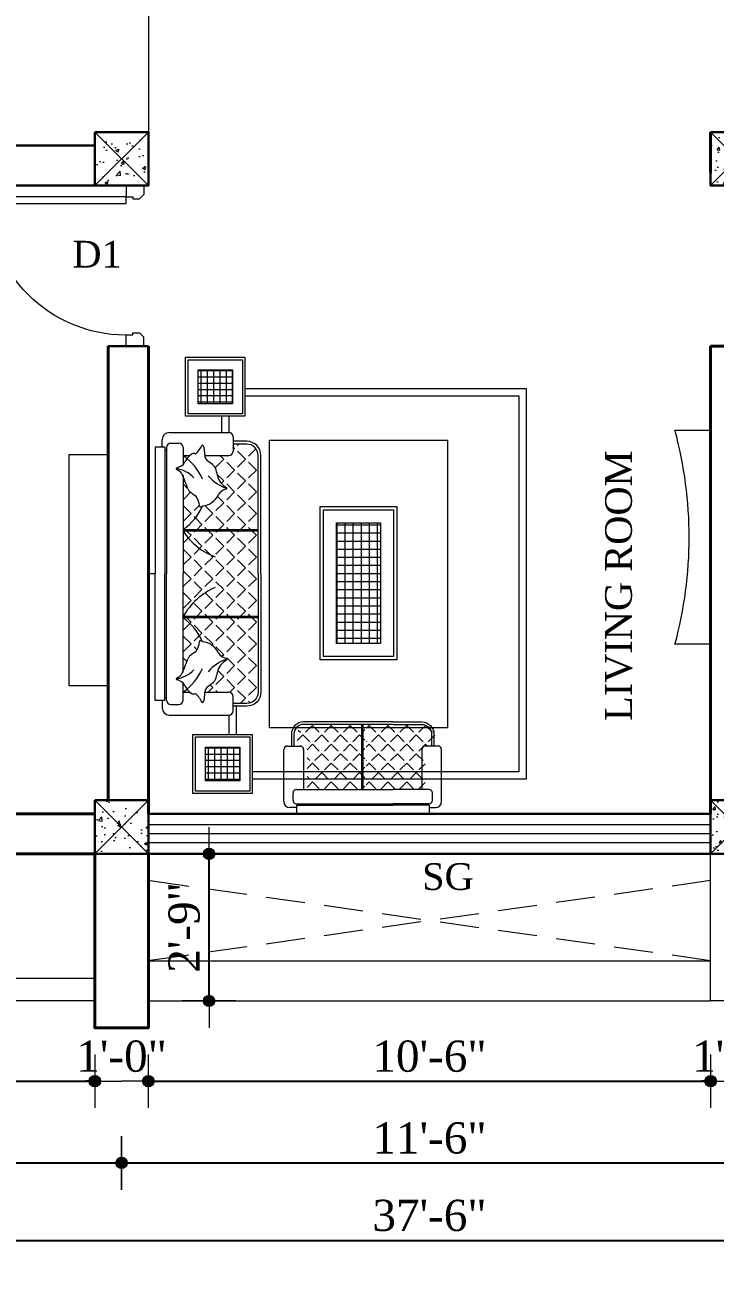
# Model space of a CAD drawing. Header units: inches. Extents: x 897 to 49934, y -34925 to -18564.
# Drawn here: x 17563.4 to 17718.1, y -23943.5 to -23664.9 of the extents above; entities that cross this region are included whole.
import ezdxf

# ---------------------------------------------------------------- set-up
doc = ezdxf.new("R2010")
doc.units = ezdxf.units.IN
doc.header["$LTSCALE"] = 35
doc.header["$MEASUREMENT"] = 0
doc.header["$PDMODE"] = 34
doc.linetypes.add('HIDDEN', pattern=[0.375, 0.25, -0.125])
for name, color, linetype, lineweight in [('SES- Door&Window', 21, 'Continuous', 15), ('SES-DIMENSION', 142, 'Continuous', 13), ('SES-Furniture', 45, 'Continuous', 5), ('SES-HACTH', 8, 'Continuous', 13), ('SES-REBARS', 1, 'Continuous', 40), ('SES-Staircase', 134, 'Continuous', 13), ('SES-TEXT', 3, 'Continuous', 20), ('SES-Wall Plan', 6, 'Continuous', 30)]:
    doc.layers.add(name, color=color, linetype=linetype, lineweight=lineweight)
doc.styles.add('7 INCH', font='times.ttf', dxfattribs={"height": 7})
doc.styles.add('SES-ARAIL', font='times.ttf', dxfattribs={"height": 6})
doc.dimstyles.new('7 INCH', dxfattribs={"dimscale": 0, "dimtxt": 7, "dimasz": 1, "dimexe": 2, "dimexo": 9, "dimgap": 2, "dimtad": 1, "dimdec": 0, "dimzin": 3, "dimdsep": 46, "dimlunit": 4, "dimtxsty": '7 INCH', "dimblk": 'DIM', "dimcen": 3, "dimdle": 3, "dimse1": 1, "dimse2": 1, "dimclrd": 256, "dimclre": 256, "dimclrt": 7, "dimadec": 1, "dimazin": 2, "dimtfac": 1, "dimtdec": 0, "dimtix": 1, "dimtofl": 0, "dimtmove": 2, "dimatfit": 3, "dimldrblk": 'ARW', "dimfxl": 2, "dimfrac": 2, "dimtolj": 2, "dimtzin": 0, "dimarcsym": 0})

# ---------------------------------------------------------------- blocks, each defined once
blk = doc.blocks.new('c11')
at = {"layer": 'SES-HACTH', "linetype": 'ByBlock'}
h = blk.add_hatch(dxfattribs=at)
h.set_pattern_fill('AR-CONC', color=256)
h.set_pattern_definition([(50, (-20422.33, 19414.4167), (7.1726018, -0.6275213), [0.75, -8.25]), (355, (-20422.33, 19414.417), (-1.3875133, 7.5219213), [0.6, -6.6]), (100.451444, (-20421.732, 19414.3644), (5.7850885, 6.8943999), [0.637402, -7.0114211]), (46.1842, (-20422.33, 19416.417), (10.6724133, -1.6551928), [1.125, -12.375]), (96.635635, (-20421.441, 19416.279), (9.3466195, 9.741186), [0.9561034, -10.5171376]), (351.184164, (-20422.33, 19416.417), (9.3466195, 9.741186), [0.9, -9.9]), (21, (-20421.33, 19415.9167), (5.9690705, -4.0261889), [0.75, -8.25]), (326, (-20421.33, 19415.917), (2.4331533, 7.2515005), [0.6, -6.6]), (71.451445, (-20420.8325, 19415.581), (8.4022238, 3.2253115), [0.6374019, -7.0114211]), (37.5, (-20422.33, 19414.4167), (0.12159855, 3.32893854), [0, -6.52, 0, -6.7, 0, -6.625]), (7.5, (-20422.33, 19414.4167), (2.63069537, 3.9441171), [0, -3.82, 0, -6.37, 0, -2.525]), (327.5, (-20424.56, 19414.4167), (5.33822436, -0.22554872), [0, -2.5, 0, -7.8, 0, -10.35]), (317.5, (-20425.56, 19414.4167), (5.8318617, 1.0010498), [0, -3.25, 0, -5.18, 0, -7.35])])
h.paths.add_polyline_path([(-6, 6), (-6, -6), (6, -6), (6, 6)])
for p, q in [((-6, 6), (6, -6)), ((6, 6), (-6, -6))]:
    blk.add_line(p, q, dxfattribs=at)
at = {"layer": 'SES-Wall Plan', "linetype": 'ByBlock'}
blk.add_lwpolyline([(-6, 6), (6, 6), (6, -6), (-6, -6)], close=True, dxfattribs=at)
blk = doc.blocks.new('DIM')
at = {"layer": 'SES-DIMENSION'}
h = blk.add_hatch(color=256, dxfattribs=at)
h.paths.add_polyline_path([(0, 1.28), (0, 0), (1.28, 0, 0.414214)])
h.paths.add_polyline_path([(1.28, 0), (0, 0), (0, -1.28, 0.414214)])
h.paths.add_polyline_path([(0, 0), (-1.28, 0, 0.414214), (0, -1.28)])
h.paths.add_polyline_path([(0, 1.28, 0.414214), (-1.28, 0), (0, 0)])
for p, q in [((0, 6), (0, -6)), ((-6, 0), (6, 0))]:
    blk.add_line(p, q, dxfattribs=at)
blk.add_circle((0, 0), 1.28, dxfattribs=at)
blk = doc.blocks.new('*D678')
at = {"layer": 'Defpoints', "color": 0, "linetype": 'ByBlock', "transparency": 16777216}
for p in [(17441.1, -23850.81), (17579.1, -23850.81), (17579.1, -23901.81)]:
    blk.add_point(p, dxfattribs=at)
at = {"layer": 'SES-Wall Plan', "linetype": 'ByBlock', "lineweight": -2, "transparency": 16777216}
blk.add_line((17442.1, -23901.81), (17578.1, -23901.81), dxfattribs=at)
at = {"layer": 'SES-Wall Plan', "linetype": 'ByBlock', "lineweight": -2, "transparency": 16777216, "rotation": 180}
blk.add_blockref('DIM', (17441.1, -23901.81), dxfattribs=at)
at = {"layer": 'SES-Wall Plan', "linetype": 'ByBlock', "lineweight": -2, "transparency": 16777216}
blk.add_blockref('DIM', (17579.1, -23901.81), dxfattribs=at)
at = {"layer": 'SES-Wall Plan', "color": 7, "linetype": 'ByBlock', "transparency": 16777216, "insert": (17510.1, -23896.24), "char_height": 7, "attachment_point": 5, "style": '7 INCH'}
blk.add_mtext('\\A2;11\'-6"', dxfattribs=at)
blk = doc.blocks.new('ARW')
at = {"layer": 'SES-DIMENSION'}
blk.add_lwpolyline([(10, 0, 0, 6, 0), (0, 0, 0, 0, 0), (10, 0, 0, 0, 0)], format="xyseb", dxfattribs=at)
blk = doc.blocks.new('*D679')
at = {"layer": 'Defpoints', "color": 0, "linetype": 'ByBlock', "transparency": 16777216}
for p in [(17579.1, -23850.81), (17591.1, -23850.81), (17591.1, -23901.81)]:
    blk.add_point(p, dxfattribs=at)
at = {"layer": 'SES-Wall Plan', "linetype": 'ByBlock', "lineweight": -2, "transparency": 16777216}
for p, q in [((17578.1, -23901.81), (17577.1, -23901.81)), ((17592.1, -23901.81), (17593.1, -23901.81))]:
    blk.add_line(p, q, dxfattribs=at)
blk.add_blockref('DIM', (17579.1, -23901.81), dxfattribs=at)
at = {"layer": 'SES-Wall Plan', "linetype": 'ByBlock', "lineweight": -2, "transparency": 16777216, "rotation": 180}
blk.add_blockref('DIM', (17591.1, -23901.81), dxfattribs=at)
at = {"layer": 'SES-Wall Plan', "color": 7, "linetype": 'ByBlock', "transparency": 16777216, "insert": (17585.1, -23896.24), "char_height": 7, "attachment_point": 5, "style": '7 INCH'}
blk.add_mtext('\\A2;1\'-0"', dxfattribs=at)
blk = doc.blocks.new('*D680')
at = {"layer": 'Defpoints', "color": 0, "linetype": 'ByBlock', "transparency": 16777216}
for p in [(17717.1, -23847.81), (17591.1, -23850.81), (17717.1, -23901.81)]:
    blk.add_point(p, dxfattribs=at)
at = {"layer": 'SES-Wall Plan', "linetype": 'ByBlock', "lineweight": -2, "transparency": 16777216}
blk.add_line((17592.1, -23901.81), (17716.1, -23901.81), dxfattribs=at)
at = {"layer": 'SES-Wall Plan', "linetype": 'ByBlock', "lineweight": -2, "transparency": 16777216, "rotation": 180}
blk.add_blockref('DIM', (17591.1, -23901.81), dxfattribs=at)
at = {"layer": 'SES-Wall Plan', "linetype": 'ByBlock', "lineweight": -2, "transparency": 16777216}
blk.add_blockref('DIM', (17717.1, -23901.81), dxfattribs=at)
at = {"layer": 'SES-Wall Plan', "color": 7, "linetype": 'ByBlock', "transparency": 16777216, "insert": (17654.1, -23896.24), "char_height": 7, "attachment_point": 5, "style": '7 INCH'}
blk.add_mtext('\\A2;10\'-6"', dxfattribs=at)
blk = doc.blocks.new('*D681')
at = {"layer": 'Defpoints', "color": 0, "linetype": 'ByBlock', "transparency": 16777216}
for p in [(17717.1, -23847.81), (17729.1, -23850.81), (17729.1, -23901.81)]:
    blk.add_point(p, dxfattribs=at)
at = {"layer": 'SES-Wall Plan', "linetype": 'ByBlock', "lineweight": -2, "transparency": 16777216}
for p, q in [((17716.1, -23901.81), (17715.1, -23901.81)), ((17730.1, -23901.81), (17731.1, -23901.81))]:
    blk.add_line(p, q, dxfattribs=at)
blk.add_blockref('DIM', (17717.1, -23901.81), dxfattribs=at)
at = {"layer": 'SES-Wall Plan', "linetype": 'ByBlock', "lineweight": -2, "transparency": 16777216, "rotation": 180}
blk.add_blockref('DIM', (17729.1, -23901.81), dxfattribs=at)
at = {"layer": 'SES-Wall Plan', "color": 7, "linetype": 'ByBlock', "transparency": 16777216, "insert": (17723.1, -23896.24), "char_height": 7, "attachment_point": 5, "style": '7 INCH'}
blk.add_mtext('\\A2;1\'-0"', dxfattribs=at)
blk = doc.blocks.new('*D684')
at = {"layer": 'Defpoints', "color": 0, "linetype": 'ByBlock', "transparency": 16777216}
for p in [(17435.1, -23850.81), (17585.1, -23850.81), (17585.1, -23920.14)]:
    blk.add_point(p, dxfattribs=at)
at = {"layer": 'SES-Wall Plan', "linetype": 'ByBlock', "lineweight": -2, "transparency": 16777216}
blk.add_line((17436.1, -23920.14), (17584.1, -23920.14), dxfattribs=at)
at = {"layer": 'SES-Wall Plan', "linetype": 'ByBlock', "lineweight": -2, "transparency": 16777216, "rotation": 180}
blk.add_blockref('DIM', (17435.1, -23920.14), dxfattribs=at)
at = {"layer": 'SES-Wall Plan', "linetype": 'ByBlock', "lineweight": -2, "transparency": 16777216}
blk.add_blockref('DIM', (17585.1, -23920.14), dxfattribs=at)
at = {"layer": 'SES-Wall Plan', "color": 7, "linetype": 'ByBlock', "transparency": 16777216, "insert": (17510.1, -23914.58), "char_height": 7, "attachment_point": 5, "style": '7 INCH'}
blk.add_mtext('\\A2;12\'-6"', dxfattribs=at)
blk = doc.blocks.new('*D685')
at = {"layer": 'Defpoints', "color": 0, "linetype": 'ByBlock', "transparency": 16777216}
for p in [(17585.1, -23850.81), (17723.1, -23850.81), (17723.1, -23920.14)]:
    blk.add_point(p, dxfattribs=at)
at = {"layer": 'SES-Wall Plan', "linetype": 'ByBlock', "lineweight": -2, "transparency": 16777216}
blk.add_line((17586.1, -23920.14), (17722.1, -23920.14), dxfattribs=at)
at = {"layer": 'SES-Wall Plan', "linetype": 'ByBlock', "lineweight": -2, "transparency": 16777216, "rotation": 180}
blk.add_blockref('DIM', (17585.1, -23920.14), dxfattribs=at)
at = {"layer": 'SES-Wall Plan', "linetype": 'ByBlock', "lineweight": -2, "transparency": 16777216}
blk.add_blockref('DIM', (17723.1, -23920.14), dxfattribs=at)
at = {"layer": 'SES-Wall Plan', "color": 7, "linetype": 'ByBlock', "transparency": 16777216, "insert": (17654.1, -23914.58), "char_height": 7, "attachment_point": 5, "style": '7 INCH'}
blk.add_mtext('\\A2;11\'-6"', dxfattribs=at)
blk = doc.blocks.new('*D686')
at = {"layer": 'Defpoints', "color": 0, "linetype": 'ByBlock', "transparency": 16777216}
for p in [(17723.1, -23850.81), (17873.1, -23850.81), (17873.1, -23920.14)]:
    blk.add_point(p, dxfattribs=at)
at = {"layer": 'SES-Wall Plan', "linetype": 'ByBlock', "lineweight": -2, "transparency": 16777216}
blk.add_line((17724.1, -23920.14), (17872.1, -23920.14), dxfattribs=at)
at = {"layer": 'SES-Wall Plan', "linetype": 'ByBlock', "lineweight": -2, "transparency": 16777216, "rotation": 180}
blk.add_blockref('DIM', (17723.1, -23920.14), dxfattribs=at)
at = {"layer": 'SES-Wall Plan', "linetype": 'ByBlock', "lineweight": -2, "transparency": 16777216}
blk.add_blockref('DIM', (17873.1, -23920.14), dxfattribs=at)
at = {"layer": 'SES-Wall Plan', "color": 7, "linetype": 'ByBlock', "transparency": 16777216, "insert": (17798.1, -23914.58), "char_height": 7, "attachment_point": 5, "style": '7 INCH'}
blk.add_mtext('\\A2;12\'-6"', dxfattribs=at)
blk = doc.blocks.new('*D687')
at = {"layer": 'Defpoints', "color": 0, "linetype": 'ByBlock', "transparency": 16777216}
for p in [(17429.1, -23850.81), (17879.1, -23850.81), (17879.1, -23937.52)]:
    blk.add_point(p, dxfattribs=at)
at = {"layer": 'SES-Wall Plan', "linetype": 'ByBlock', "lineweight": -2, "transparency": 16777216}
blk.add_line((17430.1, -23937.52), (17878.1, -23937.52), dxfattribs=at)
at = {"layer": 'SES-Wall Plan', "linetype": 'ByBlock', "lineweight": -2, "transparency": 16777216, "rotation": 180}
blk.add_blockref('DIM', (17429.1, -23937.52), dxfattribs=at)
at = {"layer": 'SES-Wall Plan', "linetype": 'ByBlock', "lineweight": -2, "transparency": 16777216}
blk.add_blockref('DIM', (17879.1, -23937.52), dxfattribs=at)
at = {"layer": 'SES-Wall Plan', "color": 7, "linetype": 'ByBlock', "transparency": 16777216, "insert": (17654.1, -23931.95), "char_height": 7, "attachment_point": 5, "style": '7 INCH'}
blk.add_mtext('\\A2;37\'-6"', dxfattribs=at)
blk = doc.blocks.new('*D715')
at = {"layer": 'Defpoints', "color": 0, "linetype": 'ByBlock', "transparency": 16777216}
for p in [(17591.1, -23850.81), (17604.7, -23850.81), (17591.1, -23883.81)]:
    blk.add_point(p, dxfattribs=at)
at = {"layer": 'SES-DIMENSION', "linetype": 'ByBlock', "lineweight": -2, "transparency": 16777216}
blk.add_line((17604.7, -23882.81), (17604.7, -23851.81), dxfattribs=at)
for p, rotation in [((17604.7, -23850.81), 90), ((17604.7, -23883.81), 270)]:
    blk.add_blockref('DIM', p, dxfattribs=dict(at, rotation=rotation))
at = {"layer": 'SES-DIMENSION', "color": 7, "linetype": 'ByBlock', "transparency": 16777216, "insert": (17599.13, -23867.31), "char_height": 7, "attachment_point": 5, "rotation": 90, "style": '7 INCH'}
blk.add_mtext('\\A2;2\'-9"', dxfattribs=at)
blk = doc.blocks.new('3ls')
at = {"layer": 'SES- Door&Window'}
for p, q in [((-36, -2.5), (-34, -2.5)), ((-34, -2.5), (-33, -3.5)), ((-2, -2.5), (-3, -3.5)), ((0, -2.5), (-2, -2.5)), ((-33.5, -6.5), (-33.5, -5)), ((-33.5, -5), (-33, -5)), ((-33, -5), (-33, -3.5)), ((-3, -5), (-3, -3.5)), ((-2.5, -5), (-3, -5)), ((-2.5, -6.5), (-2.5, -5)), ((-36, -6.5), (-33.5, -6.5)), ((0, -6.5), (-2.5, -6.5))]:
    blk.add_line(p, q, dxfattribs=at)
blk.add_lwpolyline([(-2.5, -6.5), (-2.5, -37.5), (-4, -37.5), (-4, -6.5)], close=True, dxfattribs=at)
blk.add_arc((-2.5, -6.5), 31.04, 177.2298, 267.2298, dxfattribs=at)
at = {"layer": 'SES-Wall Plan', "color": 6, "ltscale": 2}
for p, q in [((-36, -6.5), (-36, -1.5)), ((0, -6.5), (0, -1.5))]:
    blk.add_line(p, q, dxfattribs=at)
blk = doc.blocks.new('TB')
at = {"layer": 'SES-REBARS', "color": 6, "linetype": 'ByBlock'}
blk.add_line((18262.55, -19490.86), (18262.55, -19485.86), dxfattribs=at)
at = {"layer": 'SES-Wall Plan', "linetype": 'ByBlock'}
for p, q in [((18154.55, -19485.86), (18262.55, -19485.86)), ((18154.55, -19490.86), (18262.55, -19490.86)), ((18245.55, -19490.86), (18245.55, -19564.31)), ((18250.55, -19490.86), (18250.55, -19564.31))]:
    blk.add_line(p, q, dxfattribs=at)
at = {"layer": 'SES-HACTH', "ltscale": 2, "xscale": -1, "rotation": 180}
blk.add_blockref('3ls', (18298.55, -19492.36), dxfattribs=at)
at = {"layer": 'SES-HACTH', "ltscale": 2, "rotation": 180}
blk.add_blockref('3ls', (18157.55, -19574.81), dxfattribs=at)
at = {"layer": 'SES-TEXT', "char_height": 7, "width": 44.2055, "attachment_point": 9, "style": '7 INCH'}
for insert in [(18284.33, -19485.23), (18179.33, -19567.67)]:
    blk.add_mtext('D1', dxfattribs=dict(at, insert=insert))
blk = doc.blocks.new('*X22')
at = {"color": 0}
for p, q in [((1.4939, 2.3), (1.7646, 2.3)), ((1.5, 2.0278), (1.5, 2.3003)), ((1.55, 2.0278), (1.55, 2.3003)), ((1.6, 2.0278), (1.6, 2.3003)), ((1.65, 2.0278), (1.65, 2.3003)), ((1.7, 2.0278), (1.7, 2.3003)), ((1.75, 2.0278), (1.75, 2.3003)), ((1.4939, 2.25), (1.7646, 2.25)), ((1.4939, 2.2), (1.7646, 2.2)), ((1.4939, 2.15), (1.7646, 2.15)), ((1.4939, 2.1), (1.7646, 2.1)), ((1.4939, 2.05), (1.7646, 2.05))]:
    blk.add_line(p, q, dxfattribs=at)
blk = doc.blocks.new('*X24')
at = {"color": 0}
for p, q in [((-0.9306, 2.1751), (-0.8768, 2.1213)), ((-0.7778, 2.1779), (-0.8344, 2.1213)), ((-0.7778, 2.1779), (-0.7212, 2.1213)), ((-0.6223, 2.1779), (-0.6788, 2.1213)), ((-0.6223, 2.1779), (-0.5657, 2.1213)), ((-0.4667, 2.1779), (-0.5233, 2.1213)), ((-0.4667, 2.1779), (-0.4101, 2.1213)), ((-0.3511, 2.1379), (-0.3677, 2.1213)), ((-0.3111, 2.1779), (-0.3411, 2.1479)), ((-0.3111, 2.1779), (-0.2546, 2.1213)), ((-0.1556, 2.1779), (-0.2121, 2.1213)), ((-0.1556, 2.1779), (-0.099, 2.1213)), ((0, 2.1779), (-0.0566, 2.1213)), ((0, 2.1779), (0.0566, 2.1213)), ((0.1556, 2.1779), (0.099, 2.1213)), ((0.1556, 2.1779), (0.2121, 2.1213)), ((0.2701, 2.1369), (0.2546, 2.1213)), ((0.3111, 2.1779), (0.2801, 2.1469)), ((0.3111, 2.1779), (0.3677, 2.1213)), ((0.4667, 2.1779), (0.4101, 2.1213)), ((0.4667, 2.1779), (0.5233, 2.1213)), ((0.6223, 2.1779), (0.5657, 2.1213)), ((0.6223, 2.1779), (0.6788, 2.1213)), ((0.7778, 2.1779), (0.7212, 2.1213)), ((0.7778, 2.1779), (0.8344, 2.1213)), ((-0.9637, 2.0527), (-0.9546, 2.0435)), ((-0.8556, 2.1001), (-0.9122, 2.0435)), ((-0.8556, 2.1001), (-0.799, 2.0435)), ((-0.7, 2.1001), (-0.7566, 2.0435)), ((-0.7, 2.1001), (-0.6435, 2.0435)), ((-0.5445, 2.1001), (-0.601, 2.0435)), ((-0.5445, 2.1001), (-0.4879, 2.0435)), ((-0.3889, 2.1001), (-0.4455, 2.0435)), ((-0.3889, 2.1001), (-0.3511, 2.0623)), ((-0.3411, 2.0523), (-0.3323, 2.0435)), ((-0.2333, 2.1001), (-0.2899, 2.0435)), ((-0.2333, 2.1001), (-0.1768, 2.0435)), ((-0.0778, 2.1001), (-0.1344, 2.0435)), ((-0.0778, 2.1001), (-0.0212, 2.0435)), ((0.0778, 2.1001), (0.0212, 2.0435)), ((0.0778, 2.1001), (0.1344, 2.0435)), ((0.2333, 2.1001), (0.1768, 2.0435)), ((0.2333, 2.1001), (0.2701, 2.0633)), ((0.2801, 2.0533), (0.2899, 2.0435)), ((0.3889, 2.1001), (0.3323, 2.0435)), ((0.3889, 2.1001), (0.4455, 2.0435)), ((0.5445, 2.1001), (0.4879, 2.0435)), ((0.5445, 2.1001), (0.601, 2.0435)), ((0.7, 2.1001), (0.6435, 2.0435)), ((0.7, 2.1001), (0.7566, 2.0435)), ((0.8556, 2.1001), (0.799, 2.0435)), ((0.8556, 2.1001), (0.8927, 2.063)), ((0.8892, 2.1337), (0.8768, 2.1213)), ((-0.9334, 2.0223), (-0.9437, 2.012)), ((-0.9334, 2.0223), (-0.9231, 2.012)), ((-0.8832, 1.9721), (-0.8768, 1.9658)), ((-0.7778, 2.0223), (-0.8344, 1.9658)), ((-0.7778, 2.0223), (-0.7212, 1.9658)), ((-0.6223, 2.0223), (-0.6788, 1.9658)), ((-0.6223, 2.0223), (-0.5657, 1.9658)), ((-0.4667, 2.0223), (-0.5233, 1.9658)), ((-0.4667, 2.0223), (-0.4101, 1.9658)), ((-0.3511, 1.9823), (-0.3677, 1.9658)), ((-0.3111, 2.0223), (-0.3411, 1.9923)), ((-0.3111, 2.0223), (-0.2546, 1.9658)), ((-0.1556, 2.0223), (-0.2121, 1.9658)), ((-0.1556, 2.0223), (-0.099, 1.9658)), ((0, 2.0223), (-0.0566, 1.9658)), ((0, 2.0223), (0.0566, 1.9658)), ((0.1556, 2.0223), (0.099, 1.9658)), ((0.1556, 2.0223), (0.2121, 1.9658)), ((0.2701, 1.9813), (0.2546, 1.9658)), ((0.3111, 2.0223), (0.2801, 1.9913)), ((0.3111, 2.0223), (0.3677, 1.9658)), ((0.4667, 2.0223), (0.4101, 1.9658)), ((0.4667, 2.0223), (0.5233, 1.9658)), ((0.6223, 2.0223), (0.5657, 1.9658)), ((0.6223, 2.0223), (0.6788, 1.9658)), ((0.7778, 2.0223), (0.7212, 1.9658)), ((0.7778, 2.0223), (0.8126, 1.9875)), ((-0.8556, 1.9445), (-0.8832, 1.917)), ((-0.8556, 1.9445), (-0.799, 1.888)), ((-0.7, 1.9445), (-0.7458, 1.8988)), ((-0.7, 1.9445), (-0.6827, 1.9272)), ((-0.5445, 1.9445), (-0.5896, 1.8994)), ((-0.5445, 1.9445), (-0.4879, 1.888)), ((-0.3889, 1.9445), (-0.4455, 1.888)), ((-0.3889, 1.9445), (-0.3511, 1.9068)), ((-0.3411, 1.8968), (-0.3323, 1.888)), ((-0.2333, 1.9445), (-0.2899, 1.888)), ((-0.2333, 1.9445), (-0.1768, 1.888)), ((-0.0778, 1.9445), (-0.1344, 1.888)), ((-0.0778, 1.9445), (-0.0212, 1.888)), ((0.0778, 1.9445), (0.0212, 1.888)), ((0.0778, 1.9445), (0.1344, 1.888)), ((0.2333, 1.9445), (0.1768, 1.888)), ((0.2333, 1.9445), (0.2701, 1.9078)), ((0.2801, 1.8978), (0.2899, 1.888)), ((0.3889, 1.9445), (0.3323, 1.888)), ((0.3889, 1.9445), (0.4455, 1.888)), ((0.5445, 1.9445), (0.4879, 1.888)), ((0.5445, 1.9445), (0.5571, 1.9319)), ((0.7, 1.9445), (0.658, 1.9025)), ((0.7, 1.9445), (0.7566, 1.888)), ((0.8122, 1.9011), (0.799, 1.888)), ((-0.8832, 1.8166), (-0.8768, 1.8102)), ((-0.4667, 1.8668), (-0.5233, 1.8102)), ((-0.4667, 1.8668), (-0.4101, 1.8102)), ((-0.3889, 1.789), (-0.4362, 1.7417)), ((-0.3889, 1.789), (-0.3511, 1.7512)), ((-0.3511, 1.8267), (-0.3677, 1.8102)), ((-0.3111, 1.8668), (-0.3411, 1.8367)), ((-0.3111, 1.8668), (-0.2546, 1.8102)), ((-0.2333, 1.789), (-0.2899, 1.7324)), ((-0.2333, 1.789), (-0.1768, 1.7324)), ((-0.1556, 1.8668), (-0.2121, 1.8102)), ((-0.1556, 1.8668), (-0.099, 1.8102)), ((-0.0778, 1.789), (-0.1344, 1.7324)), ((-0.0778, 1.789), (-0.0212, 1.7324)), ((0, 1.8668), (-0.0566, 1.8102)), ((0, 1.8668), (0.0566, 1.8102)), ((0.0778, 1.789), (0.0212, 1.7324)), ((0.0778, 1.789), (0.1344, 1.7324)), ((0.1556, 1.8668), (0.099, 1.8102)), ((0.1556, 1.8668), (0.2121, 1.8102)), ((0.2333, 1.789), (0.1768, 1.7324)), ((0.2333, 1.789), (0.2701, 1.7522)), ((0.2701, 1.8258), (0.2546, 1.8102)), ((0.3111, 1.8668), (0.2801, 1.8358)), ((0.3111, 1.8668), (0.3677, 1.8102)), ((0.3889, 1.789), (0.3323, 1.7324)), ((0.3889, 1.789), (0.4075, 1.7704)), ((0.4667, 1.8668), (0.4101, 1.8102)), ((0.4667, 1.8668), (0.4749, 1.8585)), ((0.7778, 1.8668), (0.7588, 1.8477)), ((0.7778, 1.8668), (0.8122, 1.8324)), ((-0.6191, 1.708), (-0.5657, 1.6546)), ((-0.5807, 1.7527), (-0.6008, 1.7327)), ((-0.5257, 1.7702), (-0.4879, 1.7324)), ((-0.4667, 1.7112), (-0.5233, 1.6546)), ((-0.4667, 1.7112), (-0.4101, 1.6546)), ((-0.4362, 1.7417), (-0.4455, 1.7324)), ((-0.3411, 1.7412), (-0.3323, 1.7324)), ((-0.3111, 1.7112), (-0.3411, 1.6812)), ((-0.3111, 1.7112), (-0.2546, 1.6546)), ((-0.1556, 1.7112), (-0.2121, 1.6546)), ((-0.1556, 1.7112), (-0.099, 1.6546)), ((0, 1.7112), (-0.0566, 1.6546)), ((0, 1.7112), (0.0566, 1.6546)), ((0.1556, 1.7112), (0.099, 1.6546)), ((0.1556, 1.7112), (0.2121, 1.6546)), ((0.2801, 1.7422), (0.2899, 1.7324)), ((0.3111, 1.7112), (0.2801, 1.6802)), ((0.3111, 1.7112), (0.3204, 1.702)), ((0.3204, 1.702), (0.3677, 1.6546)), ((0.4075, 1.7704), (0.4455, 1.7324)), ((0.4667, 1.7112), (0.4101, 1.6546)), ((0.4667, 1.7112), (0.5233, 1.6546)), ((0.5088, 1.7533), (0.4879, 1.7324)), ((-0.7238, 1.6572), (-0.7212, 1.6546)), ((-0.6469, 1.6865), (-0.6788, 1.6546)), ((-0.3584, 1.664), (-0.3677, 1.6546)), ((-0.3511, 1.6712), (-0.3584, 1.664)), ((0.2701, 1.6702), (0.2546, 1.6546)), ((0.5921, 1.681), (0.5657, 1.6546))]:
    blk.add_line(p, q, dxfattribs=at)
blk = doc.blocks.new('*X25')
at = {"color": 0}
for p, q in [((1.519, 2.9), (2.264, 2.9)), ((1.519, 2.85), (2.264, 2.85)), ((1.55, 2.6319), (1.55, 2.9044)), ((1.6, 2.6319), (1.6, 2.9044)), ((1.65, 2.6319), (1.65, 2.9044)), ((1.7, 2.6319), (1.7, 2.9044)), ((1.75, 2.6319), (1.75, 2.9044)), ((1.8, 2.6319), (1.8, 2.9044)), ((1.85, 2.6319), (1.85, 2.9044)), ((1.9, 2.6319), (1.9, 2.9044)), ((1.95, 2.6319), (1.95, 2.9044)), ((2, 2.6319), (2, 2.9044)), ((2.05, 2.6319), (2.05, 2.9044)), ((2.1, 2.6319), (2.1, 2.9044)), ((2.15, 2.6319), (2.15, 2.9044)), ((2.2, 2.6319), (2.2, 2.9044)), ((2.25, 2.6319), (2.25, 2.9044)), ((1.519, 2.8), (2.264, 2.8)), ((1.519, 2.75), (2.264, 2.75)), ((1.519, 2.7), (2.264, 2.7)), ((1.519, 2.65), (2.264, 2.65))]:
    blk.add_line(p, q, dxfattribs=at)
blk = doc.blocks.new('*X23')
at = {"color": 0}
for p, q in [((-0.389, 3.811), (-0.433, 3.856)), ((-0.433, 3.767), (-0.41, 3.79)), ((-0.389, 3.811), (-0.332, 3.868)), ((-0.311, 3.734), (-0.368, 3.79)), ((-0.311, 3.734), (-0.255, 3.79)), ((-0.233, 3.811), (-0.29, 3.868)), ((-0.233, 3.811), (-0.177, 3.868)), ((-0.156, 3.734), (-0.212, 3.79)), ((-0.156, 3.734), (-0.099, 3.79)), ((-0.078, 3.811), (-0.134, 3.868)), ((-0.078, 3.811), (-0.021, 3.868)), ((0, 3.734), (-0.057, 3.79)), ((0.043, 3.846), (0.021, 3.868)), ((0.078, 3.811), (0.053, 3.836)), ((0.053, 3.787), (0.057, 3.79)), ((0.078, 3.811), (0.134, 3.868)), ((0.156, 3.734), (0.099, 3.79)), ((0.156, 3.734), (0.212, 3.79)), ((0.233, 3.811), (0.177, 3.868)), ((0.233, 3.811), (0.29, 3.868)), ((0.311, 3.734), (0.255, 3.79)), ((0.311, 3.734), (0.368, 3.79)), ((0.389, 3.811), (0.332, 3.868)), ((0.389, 3.811), (0.445, 3.868)), ((0.467, 3.734), (0.41, 3.79)), ((0.467, 3.734), (0.523, 3.79)), ((0.54, 3.816), (0.488, 3.868)), ((-0.389, 3.656), (-0.433, 3.7)), ((-0.389, 3.656), (-0.332, 3.712)), ((-0.233, 3.656), (-0.29, 3.712)), ((-0.233, 3.656), (-0.177, 3.712)), ((-0.078, 3.656), (-0.134, 3.712)), ((-0.078, 3.656), (-0.021, 3.712)), ((0, 3.734), (0.043, 3.777)), ((0.043, 3.69), (0.021, 3.712)), ((0.078, 3.656), (0.134, 3.712)), ((0.233, 3.656), (0.177, 3.712)), ((0.233, 3.656), (0.29, 3.712)), ((0.389, 3.656), (0.332, 3.712)), ((0.389, 3.656), (0.445, 3.712)), ((0.54, 3.661), (0.488, 3.712)), ((-0.433, 3.611), (-0.41, 3.635)), ((-0.311, 3.578), (-0.368, 3.635)), ((-0.311, 3.578), (-0.255, 3.635)), ((-0.156, 3.578), (-0.212, 3.635)), ((-0.156, 3.578), (-0.099, 3.635)), ((0, 3.578), (-0.057, 3.635)), ((0, 3.578), (0.043, 3.621)), ((0.078, 3.656), (0.053, 3.68)), ((0.053, 3.631), (0.057, 3.635)), ((0.156, 3.578), (0.099, 3.635)), ((0.156, 3.578), (0.212, 3.635)), ((0.311, 3.578), (0.255, 3.635)), ((0.311, 3.578), (0.368, 3.635)), ((0.467, 3.578), (0.41, 3.635)), ((0.467, 3.578), (0.523, 3.635)), ((-0.389, 3.5), (-0.433, 3.545)), ((-0.389, 3.5), (-0.332, 3.557)), ((-0.233, 3.5), (-0.29, 3.557)), ((-0.233, 3.5), (-0.177, 3.557)), ((-0.078, 3.5), (-0.134, 3.557)), ((-0.078, 3.5), (-0.021, 3.557)), ((0.043, 3.535), (0.021, 3.557)), ((0.078, 3.5), (0.053, 3.525)), ((0.078, 3.5), (0.134, 3.557)), ((0.233, 3.5), (0.177, 3.557)), ((0.233, 3.5), (0.29, 3.557)), ((0.389, 3.5), (0.332, 3.557)), ((0.389, 3.5), (0.445, 3.557)), ((0.544, 3.5), (0.488, 3.557)), ((0.544, 3.5), (0.561, 3.516)), ((-0.467, 3.422), (-0.514, 3.47)), ((-0.506, 3.383), (-0.488, 3.401)), ((-0.467, 3.422), (-0.41, 3.479)), ((-0.389, 3.345), (-0.445, 3.401)), ((-0.389, 3.345), (-0.332, 3.401)), ((-0.311, 3.422), (-0.368, 3.479)), ((-0.311, 3.422), (-0.255, 3.479)), ((-0.233, 3.345), (-0.29, 3.401)), ((-0.233, 3.345), (-0.177, 3.401)), ((-0.156, 3.422), (-0.212, 3.479)), ((-0.156, 3.422), (-0.099, 3.479)), ((-0.078, 3.345), (-0.134, 3.401)), ((-0.078, 3.345), (-0.021, 3.401)), ((0, 3.422), (-0.057, 3.479)), ((0, 3.422), (0.043, 3.466)), ((0.043, 3.379), (0.021, 3.401)), ((0.053, 3.476), (0.057, 3.479)), ((0.078, 3.345), (0.134, 3.401)), ((0.156, 3.422), (0.099, 3.479)), ((0.156, 3.422), (0.212, 3.479)), ((0.233, 3.345), (0.177, 3.401)), ((0.233, 3.345), (0.29, 3.401)), ((0.311, 3.422), (0.255, 3.479)), ((0.311, 3.422), (0.368, 3.479)), ((0.389, 3.345), (0.332, 3.401)), ((0.389, 3.345), (0.445, 3.401)), ((0.467, 3.422), (0.41, 3.479)), ((0.467, 3.422), (0.523, 3.479)), ((0.544, 3.345), (0.488, 3.401)), ((0.544, 3.345), (0.601, 3.401)), ((0.62, 3.425), (0.566, 3.479)), ((0.078, 3.345), (0.053, 3.369))]:
    blk.add_line(p, q, dxfattribs=at)
blk = doc.blocks.new('A$C1D4C06E2')
at = {"layer": 'SES-Furniture'}
for p, q in [((0.7084, 1.3604), (2.7731, 1.3604)), ((0.7084, 1.3064), (2.7191, 1.3064)), ((2.152, 1.3604), (2.7731, 1.3604)), ((2.152, 1.3064), (2.7191, 1.3064)), ((2.7191, 1.3064), (2.7191, -1.4552)), ((2.7731, 1.3604), (2.7721, -1.5092)), ((0.538, 1.0375), (0.538, 1.1568)), ((0.592, 1.0375), (0.592, 1.1568)), ((0.1526, 1.0375), (0.5914, 1.0375)), ((0.6222, 1.0067), (0.6222, 0.9005)), ((0.05, 0.931), (0.05, 0)), ((0.1218, 0.931), (0.05, 0.931)), ((0.1013, 0.931), (0.1013, 0.9862)), ((0.1218, 0.931), (0.1218, 0)), ((0.1327, 0.9287), (0.1327, 0)), ((0.1635, 0.9595), (0.2244, 0.9595)), ((0.2552, 0.9287), (0.2552, 0.8048)), ((0.8881, -1.1312), (0.8881, 0.9824)), ((0.8881, 0.9824), (2.1951, 0.9824)), ((2.1951, 0.9824), (2.1951, -1.1312)), ((0.1218, 0.9082), (0.1327, 0.9082)), ((0.2552, 0.8697), (0.306, 0.8697)), ((0.4125, 0.8697), (0.5914, 0.8697)), ((0.2552, 0.7239), (0.2552, 0)), ((0.8051, 0.3238), (0.2552, 0.3238)), ((0.8051, 0.3136), (0.2552, 0.3136)), ((0.05, -0.931), (0.05, 0)), ((0.1218, -0.931), (0.1218, 0)), ((0.1327, -0.9287), (0.1327, 0)), ((0.2552, -0.7239), (0.2552, 0)), ((0.8051, -0.3136), (0.2552, -0.3136)), ((0.8051, -0.3238), (0.2552, -0.3238)), ((0.2552, -0.9287), (0.2552, -0.8048)), ((0.1218, -0.9082), (0.1327, -0.9082)), ((0.2552, -0.8697), (0.306, -0.8697)), ((0.4125, -0.8697), (0.5914, -0.8697)), ((0.6222, -1.0067), (0.6222, -0.9005)), ((0.1218, -0.931), (0.05, -0.931)), ((0.1013, -0.931), (0.1013, -0.9862)), ((0.1635, -0.9595), (0.2244, -0.9595)), ((0.646, -1.1803), (0.646, -0.9647)), ((0.1526, -1.0375), (0.5914, -1.0375)), ((0.592, -1.1803), (0.592, -1.0375)), ((2.1951, -1.1312), (0.8881, -1.1312)), ((1.5639, -1.1064), (1.5639, -1.584)), ((1.5728, -1.1064), (1.5728, -1.584)), ((1.0204, -1.2653), (1.1127, -1.2653)), ((2.1252, -1.2653), (2.033, -1.2653)), ((0.9937, -1.6731), (0.9937, -1.292)), ((1.1394, -1.292), (1.1394, -1.584)), ((2.0063, -1.292), (2.0063, -1.584)), ((2.152, -1.6731), (2.152, -1.292)), ((2.7191, -1.4552), (0.7624, -1.4552)), ((2.7721, -1.5092), (0.7624, -1.5092)), ((1.0614, -1.6636), (1.0614, -1.6107)), ((1.0881, -1.584), (1.1958, -1.584)), ((1.1958, -1.584), (1.7956, -1.584)), ((1.9499, -1.584), (1.7956, -1.584)), ((2.0575, -1.584), (1.9499, -1.584)), ((2.0843, -1.6636), (2.0843, -1.6107)), ((1.0862, -1.7176), (1.0382, -1.7176)), ((1.0862, -1.6998), (1.7956, -1.6998)), ((1.0862, -1.6998), (1.0862, -1.7622)), ((1.0881, -1.6903), (1.7956, -1.6903)), ((1.1059, -1.6998), (1.1059, -1.6903)), ((2.0575, -1.6903), (1.7956, -1.6903)), ((2.0594, -1.6998), (1.7956, -1.6998)), ((2.0397, -1.6998), (2.0397, -1.6903)), ((2.0594, -1.6998), (2.0594, -1.7622)), ((2.0594, -1.7176), (2.1074, -1.7176)), ((1.0862, -1.7622), (1.7956, -1.7622)), ((2.0594, -1.7622), (1.7956, -1.7622))]:
    blk.add_line(p, q, dxfattribs=at)
at = {"layer": 'SES-Furniture', "linetype": 'Continuous'}
blk.add_line((0.05, 0), (0, 0), dxfattribs=at)
at = {"layer": 'SES-Furniture'}
for points in [[(0.7084, 1.5906), (0.7084, 1.1568), (0.2729, 1.1568), (0.2729, 1.5906), (0.7084, 1.5906)], [(1.2606, -0.6321), (1.2606, 0.493), (1.8231, 0.493), (1.8231, -0.6321), (1.2606, -0.6321)], [(0.8257, 0), (0.8257, 0.3238)], [(0.8257, 0), (0.8257, -0.3238)], [(0.7624, -1.1803), (0.7624, -1.6141), (0.3269, -1.6141), (0.3269, -1.1803), (0.7624, -1.1803)]]:
    blk.add_lwpolyline(points, dxfattribs=at)
for points in [[(0.6899, 1.5722), (0.6899, 1.1752), (0.2913, 1.1752), (0.2913, 1.5722)], [(0.6162, 1.4985), (0.6162, 1.249), (0.3651, 1.249), (0.3651, 1.4985)], [(1.2844, -0.6083), (1.2844, 0.4692), (1.7993, 0.4692), (1.7993, -0.6083)], [(1.3796, -0.513), (1.3796, 0.3739), (1.7041, 0.3739), (1.7041, -0.513)], [(0.7439, -1.1987), (0.7439, -1.5957), (0.3453, -1.5957), (0.3453, -1.1987)], [(0.6702, -1.2724), (0.6702, -1.522), (0.4191, -1.522), (0.4191, -1.2724)]]:
    blk.add_lwpolyline(points, close=True, dxfattribs=at)
for points in [[(0.8257, 0.3238), (0.8257, 0.8703, 0.414214), (0.7231, 0.9729), (0.6222, 0.9729)], [(0.8051, 0), (0.8051, 0.8703, 0.414214), (0.7231, 0.9523), (0.6222, 0.9523)], [(0.8051, 0), (0.8051, -0.8703, -0.414214), (0.7231, -0.9523), (0.6222, -0.9523)], [(0.8257, -0.3238), (0.8257, -0.8703, -0.414214), (0.7231, -0.9729), (0.6222, -0.9729)], [(1.7956, -1.0886), (1.1389, -1.0886, 0.414214), (1.0498, -1.1777), (1.0498, -1.2653)], [(1.7956, -1.0886), (2.0067, -1.0886, -0.414214), (2.0958, -1.1777), (2.0958, -1.2653)], [(1.7956, -1.1064), (1.1389, -1.1064, 0.414214), (1.0676, -1.1777), (1.0676, -1.2653)], [(1.7956, -1.1064), (2.0067, -1.1064, -0.414214), (2.078, -1.1777), (2.078, -1.2653)]]:
    blk.add_lwpolyline(points, format="xyb", dxfattribs=at)
for centre, radius, start, end in [((0.1526, 0.9862), 0.0513, 90, 180), ((0.5914, 1.0067), 0.0308, 0, 90), ((0.1635, 0.9287), 0.0308, 90, 180), ((0.2244, 0.9287), 0.0308, 0, 90), ((0.2075, 1.0331), 0.2061, 311.897, 335.14301), ((0.3657, 0.9089), 0.0474, 348.30611, 52.5678), ((-0.0029, 0.5148), 0.4388, 24.2853, 53.96718), ((0.3922, 0.7637), 0.1366, 124.52572, 155.26845), ((0.3324, 0.8566), 0.0264, 61.12903, 132.00719), ((0.4959, 0.8857), 0.0849, 170.75353, 222.45923), ((0.2699, 0.5591), 0.315, 48.65732, 58.75871), ((0.5914, 0.9005), 0.0308, 270, 0), ((0.2107, 0.772), 0.00687, 103.73717, 243.79435), ((0.1703, 0.5487), 0.2266, 43.58228, 81.48011), ((0.1543, 0.6574), 0.1209, 43.11397, 63.79435), ((0.1858, 0.8737), 0.0978, 283.73717, 327.27554), ((0.2365, 0.7368), 0.00687, 21.04137, 35.07762), ((-0.5825, 0.3396), 0.917, 18.10538, 25.83608), ((0.4558, 0.7656), 0.0372, 16.59907, 53.55616), ((0.1985, 0.6608), 0.315, 11.39652, 21.49791), ((0.6589, 0.9005), 0.2846, 219.45778, 253.24134), ((0.6264, 0.7434), 0.1209, 189.70409, 243.79435), ((0.3248, 0.6352), 0.0372, 196.59907, 233.55616), ((0.5107, 0.8417), 0.315, 228.65732, 238.75871), ((0.2414, 0.4919), 0.1331, 3.60528, 37.21682), ((0.3885, 0.6371), 0.1366, 304.52572, 335.26845), ((0.5948, 0.5271), 0.0978, 103.73717, 147.27554), ((0.57, 0.6288), 0.00687, 283.73717, 63.79435), ((-0.0029, 0.6787), 0.4388, 306.03282, 335.7147), ((0.3845, 0.5009), 0.0103, 183.60528, 318.18057), ((0.4229, 0.4665), 0.0414, 127.14059, 138.18057), ((0.3863, 0.6356), 0.1366, 274.88678, 305.62951), ((0.6603, 0.574), 0.4815, 212.73568, 249.36641), ((0.6961, -0.5637), 0.5069, 113.92143, 150.43553), ((-0.0029, -0.6787), 0.4388, 24.2853, 53.96718), ((0.2414, -0.4919), 0.1331, 322.78318, 356.39472), ((0.3845, -0.5009), 0.0103, 41.81943, 176.39472), ((0.4229, -0.4665), 0.0414, 221.81943, 232.85941), ((0.3863, -0.6356), 0.1366, 54.37049, 85.11322), ((0.3885, -0.6371), 0.1366, 24.73155, 55.47428), ((-0.5825, -0.3396), 0.917, 334.16392, 341.89462), ((0.3248, -0.6352), 0.0372, 126.44384, 163.40093), ((0.5107, -0.8417), 0.315, 121.24129, 131.34268), ((0.6589, -0.9005), 0.2846, 106.75866, 140.54222), ((0.6264, -0.7434), 0.1209, 116.20565, 170.29591), ((0.5948, -0.5271), 0.0978, 212.72446, 256.26283), ((0.57, -0.6288), 0.00687, 296.20565, 76.26283), ((0.1703, -0.5487), 0.2266, 278.51989, 316.41772), ((-0.0029, -0.5148), 0.4388, 306.03282, 335.7147), ((0.1985, -0.6608), 0.315, 338.50209, 348.60348), ((0.2107, -0.772), 0.00687, 116.20565, 256.26283), ((0.1543, -0.6574), 0.1209, 296.20565, 316.88603), ((0.1858, -0.8737), 0.0978, 32.72446, 76.26283), ((0.2365, -0.7368), 0.00687, 324.92238, 338.95863), ((0.3922, -0.7637), 0.1366, 204.73155, 235.47428), ((0.2699, -0.5591), 0.315, 301.24129, 311.34268), ((0.4558, -0.7656), 0.0372, 306.44384, 343.40093), ((0.3324, -0.8566), 0.0264, 227.99281, 298.87097), ((0.2075, -1.0331), 0.2061, 24.85699, 48.103), ((0.3657, -0.9089), 0.0474, 307.4322, 11.69389), ((0.4959, -0.8857), 0.0849, 137.54077, 189.24647), ((0.5914, -0.9005), 0.0308, 0, 90), ((0.1526, -0.9862), 0.0513, 180, 270), ((0.1635, -0.9287), 0.0308, 180, 270), ((0.2244, -0.9287), 0.0308, 270, 0), ((0.5914, -1.0067), 0.0308, 270, 0), ((1.0204, -1.292), 0.0267, 90, 180), ((1.1127, -1.292), 0.0267, 0, 90), ((2.033, -1.292), 0.0267, 90, 180), ((2.1252, -1.292), 0.0267, 0, 90), ((1.0881, -1.6107), 0.0267, 90, 180), ((2.0575, -1.6107), 0.0267, 0, 90), ((1.0382, -1.6731), 0.0446, 180, 270), ((1.0881, -1.6636), 0.0267, 180, 270), ((2.0575, -1.6636), 0.0267, 270, 0), ((2.1074, -1.6731), 0.0446, 270, 0)]:
    blk.add_arc(centre, radius, start, end, dxfattribs=at)
at = {"layer": 'SES-Furniture', "extrusion": (0, 0, -1), "xscale": -0.9216000000000122, "yscale": 0.9216000000000122, "zscale": -0.9216000000000122, "rotation": 90}
for p in [(1.5038, 2.8753), (1.4498, 0.1043)]:
    blk.add_blockref('*X22', p, dxfattribs=at)
at = {"layer": 'SES-Furniture'}
for name, p, xscale, yscale, zscale, rotation in [('*X24', (-1.4422, -0.0364), 1.02600000000001, 1.02600000000001, 1.02600000000001, 270), ('*X25', (4.8375, -2.3214), 1.190537976974554, 1.190537976974554, 1.190537976974554, 90), ('*X23', (1.5501, 1.8666), -0.8910000000000196, 0.8910000000000196, 0.8910000000000196, 180)]:
    blk.add_blockref(name, p, dxfattribs=dict(at, xscale=xscale, yscale=yscale, zscale=zscale, rotation=rotation))

msp = doc.modelspace()

# ---------------------------------------------------------------- linework, layer by layer
at = {"layer": 'SES- Door&Window', "linetype": 'ByBlock'}
for points in [[(17717.1, -23844.31), (17591.1, -23844.31)], [(17717.1, -23846.31), (17591.1, -23846.31)], [(17717.1, -23848.31), (17591.1, -23848.31)]]:
    msp.add_lwpolyline(points, dxfattribs=at)
at = {"layer": 'SES-DIMENSION', "linetype": 'ByBlock'}
msp.add_line((17591.1, -23643.03), (17591.1, -23688.92), dxfattribs=at)
at = {"layer": 'SES-DIMENSION', "linetype": 'HIDDEN'}
for points in [[(17717.1, -23874.81), (17591.1, -23856.81)], [(17717.1, -23856.81), (17591.1, -23874.81)]]:
    msp.add_lwpolyline(points, dxfattribs=at)
at = {"layer": 'SES-DIMENSION', "linetype": 'ByBlock'}
for points in [[(17591.1, -23874.81), (17717.1, -23874.81)], [(17591.1, -23883.81), (17717.1, -23883.81)]]:
    msp.add_lwpolyline(points, dxfattribs=at)
at = {"layer": 'SES-Furniture', "linetype": 'ByBlock'}
msp.add_lwpolyline([(17709.1, -23755.82), (17717.1, -23755.82), (17717.1, -23803.82), (17709.1, -23803.82)], dxfattribs=at)
msp.add_lwpolyline([(17573.35, -23761.25), (17582.1, -23761.25), (17582.1, -23813.13), (17573.35, -23813.13)], close=True, dxfattribs=at)
msp.add_arc((17620.4, -23779.82), 91.89, 344.8604, 15.1396, dxfattribs=at)
at = {"layer": 'SES-REBARS', "color": 6, "linetype": 'ByBlock'}
for p, q in [((17717.1, -23697.92), (17717.1, -23688.92)), ((17582.1, -23838.81), (17582.1, -23736.92)), ((17591.1, -23841.81), (17591.1, -23736.92)), ((17717.1, -23841.81), (17717.1, -23736.92)), ((17717.1, -23736.92), (17726.1, -23736.92)), ((17579.1, -23841.81), (17441.1, -23841.81)), ((17441.1, -23850.81), (17579.1, -23850.81))]:
    msp.add_line(p, q, dxfattribs=at)
msp.add_lwpolyline([(17579.1, -23850.81), (17579.1, -23889.81), (17591.1, -23889.81), (17591.1, -23850.81)], dxfattribs=at)
at = {"layer": 'SES-Staircase', "linetype": 'ByBlock'}
for points in [[(17912.1, -23700.92), (17912.1, -23883.81), (17717.1, -23883.81), (17717.1, -23850.81)], [(17579.1, -23850.81), (17579.1, -23883.81), (17396.1, -23883.81), (17396.1, -23730.92)], [(17579.1, -23850.81), (17579.1, -23878.81), (17401.1, -23878.81), (17401.1, -23730.92)]]:
    msp.add_lwpolyline(points, dxfattribs=at)
at = {"layer": 'SES-Wall Plan', "linetype": 'ByBlock'}
for p, q in [((17579.1, -23691.92), (17477.1, -23691.92)), ((17579.1, -23700.92), (17477.1, -23700.92)), ((17591.1, -23736.92), (17582.1, -23736.92)), ((17717.1, -23841.81), (17591.1, -23841.81)), ((17717.1, -23850.81), (17591.1, -23850.81))]:
    msp.add_line(p, q, dxfattribs=at)
for points in [[(17591.1, -23850.81), (17591.1, -23841.81)], [(17717.1, -23841.81), (17717.1, -23850.81)]]:
    msp.add_lwpolyline(points, dxfattribs=at)

# ---------------------------------------------------------------- block references
at = {"layer": 'SES-Furniture', "xscale": 30.53571428571428, "yscale": 30.53571428571428, "zscale": 30.53571428571428}
msp.add_blockref('A$C1D4C06E2', (17591.1, -23788), dxfattribs=at)
at = {"layer": 'SES-HACTH', "ltscale": 2, "xscale": -1, "rotation": 270}
msp.add_blockref('3ls', (17592.6, -23700.92), dxfattribs=at)
at = {"layer": 'SES-REBARS', "linetype": 'ByBlock'}
for p in [(17585.1, -23694.92), (17723.1, -23694.92), (17585.1, -23844.81), (17723.1, -23844.81)]:
    msp.add_blockref('c11', p, dxfattribs=at)
at = {"layer": 'SES-Wall Plan', "linetype": 'ByBlock'}
msp.add_blockref('TB', (-716.45, -4127.61), dxfattribs=at)

# ---------------------------------------------------------------- texts
at = {"layer": 'SES-TEXT', "ltscale": 2, "style": 'SES-ARAIL'}
msp.add_text('LIVING ROOM', height=6, rotation=90, dxfattribs=at).set_placement((17699.45, -23821.01))
at = {"layer": 'SES-TEXT', "char_height": 6, "width": 44.2055, "style": 'SES-ARAIL'}
for s, insert, attachment_point in [('D1', (17585.14, -23719.34), 9), ('SG', (17652.44, -23852.91), 1)]:
    msp.add_mtext(s, dxfattribs=dict(at, insert=insert, attachment_point=attachment_point))

# ---------------------------------------------------------------- dimensions: what is measured, and where the dimension line sits
at = {"layer": 'SES-DIMENSION', "linetype": 'ByBlock'}
dim = msp.add_linear_dim(base=(17604.7, -23850.81), p1=(17591.1, -23883.81), p2=(17591.1, -23850.81), angle=90, dimstyle='7 INCH', override={"dimscale": 1}, dxfattribs=at)
dim.commit()
dim.dimension.update_dxf_attribs({"geometry": '*D715', "text_midpoint": (17599.13, -23867.31)})
at = {"layer": 'SES-Wall Plan', "linetype": 'ByBlock'}
for base, p1, p2, picture, middle in [((17717.1, -23901.81), (17591.1, -23850.81), (17717.1, -23847.81), '*D680', (17654.1, -23896.24)), ((17729.1, -23901.81), (17717.1, -23847.81), (17729.1, -23850.81), '*D681', (17723.1, -23896.24)), ((17879.1, -23937.52), (17429.1, -23850.81), (17879.1, -23850.81), '*D687', (17654.1, -23931.95)), ((17585.1, -23920.14), (17435.1, -23850.81), (17585.1, -23850.81), '*D684', (17510.1, -23914.58)), ((17579.1, -23901.81), (17441.1, -23850.81), (17579.1, -23850.81), '*D678', (17510.1, -23896.24)), ((17591.1, -23901.81), (17579.1, -23850.81), (17591.1, -23850.81), '*D679', (17585.1, -23896.24)), ((17723.1, -23920.14), (17585.1, -23850.81), (17723.1, -23850.81), '*D685', (17654.1, -23914.58)), ((17873.1, -23920.14), (17723.1, -23850.81), (17873.1, -23850.81), '*D686', (17798.1, -23914.58))]:
    dim = msp.add_linear_dim(base=base, p1=p1, p2=p2, dimstyle='7 INCH', override={"dimscale": 1}, dxfattribs=at)
    dim.commit()
    dim.dimension.update_dxf_attribs({"geometry": picture, "text_midpoint": middle})

doc.saveas('drawing.dxf')
